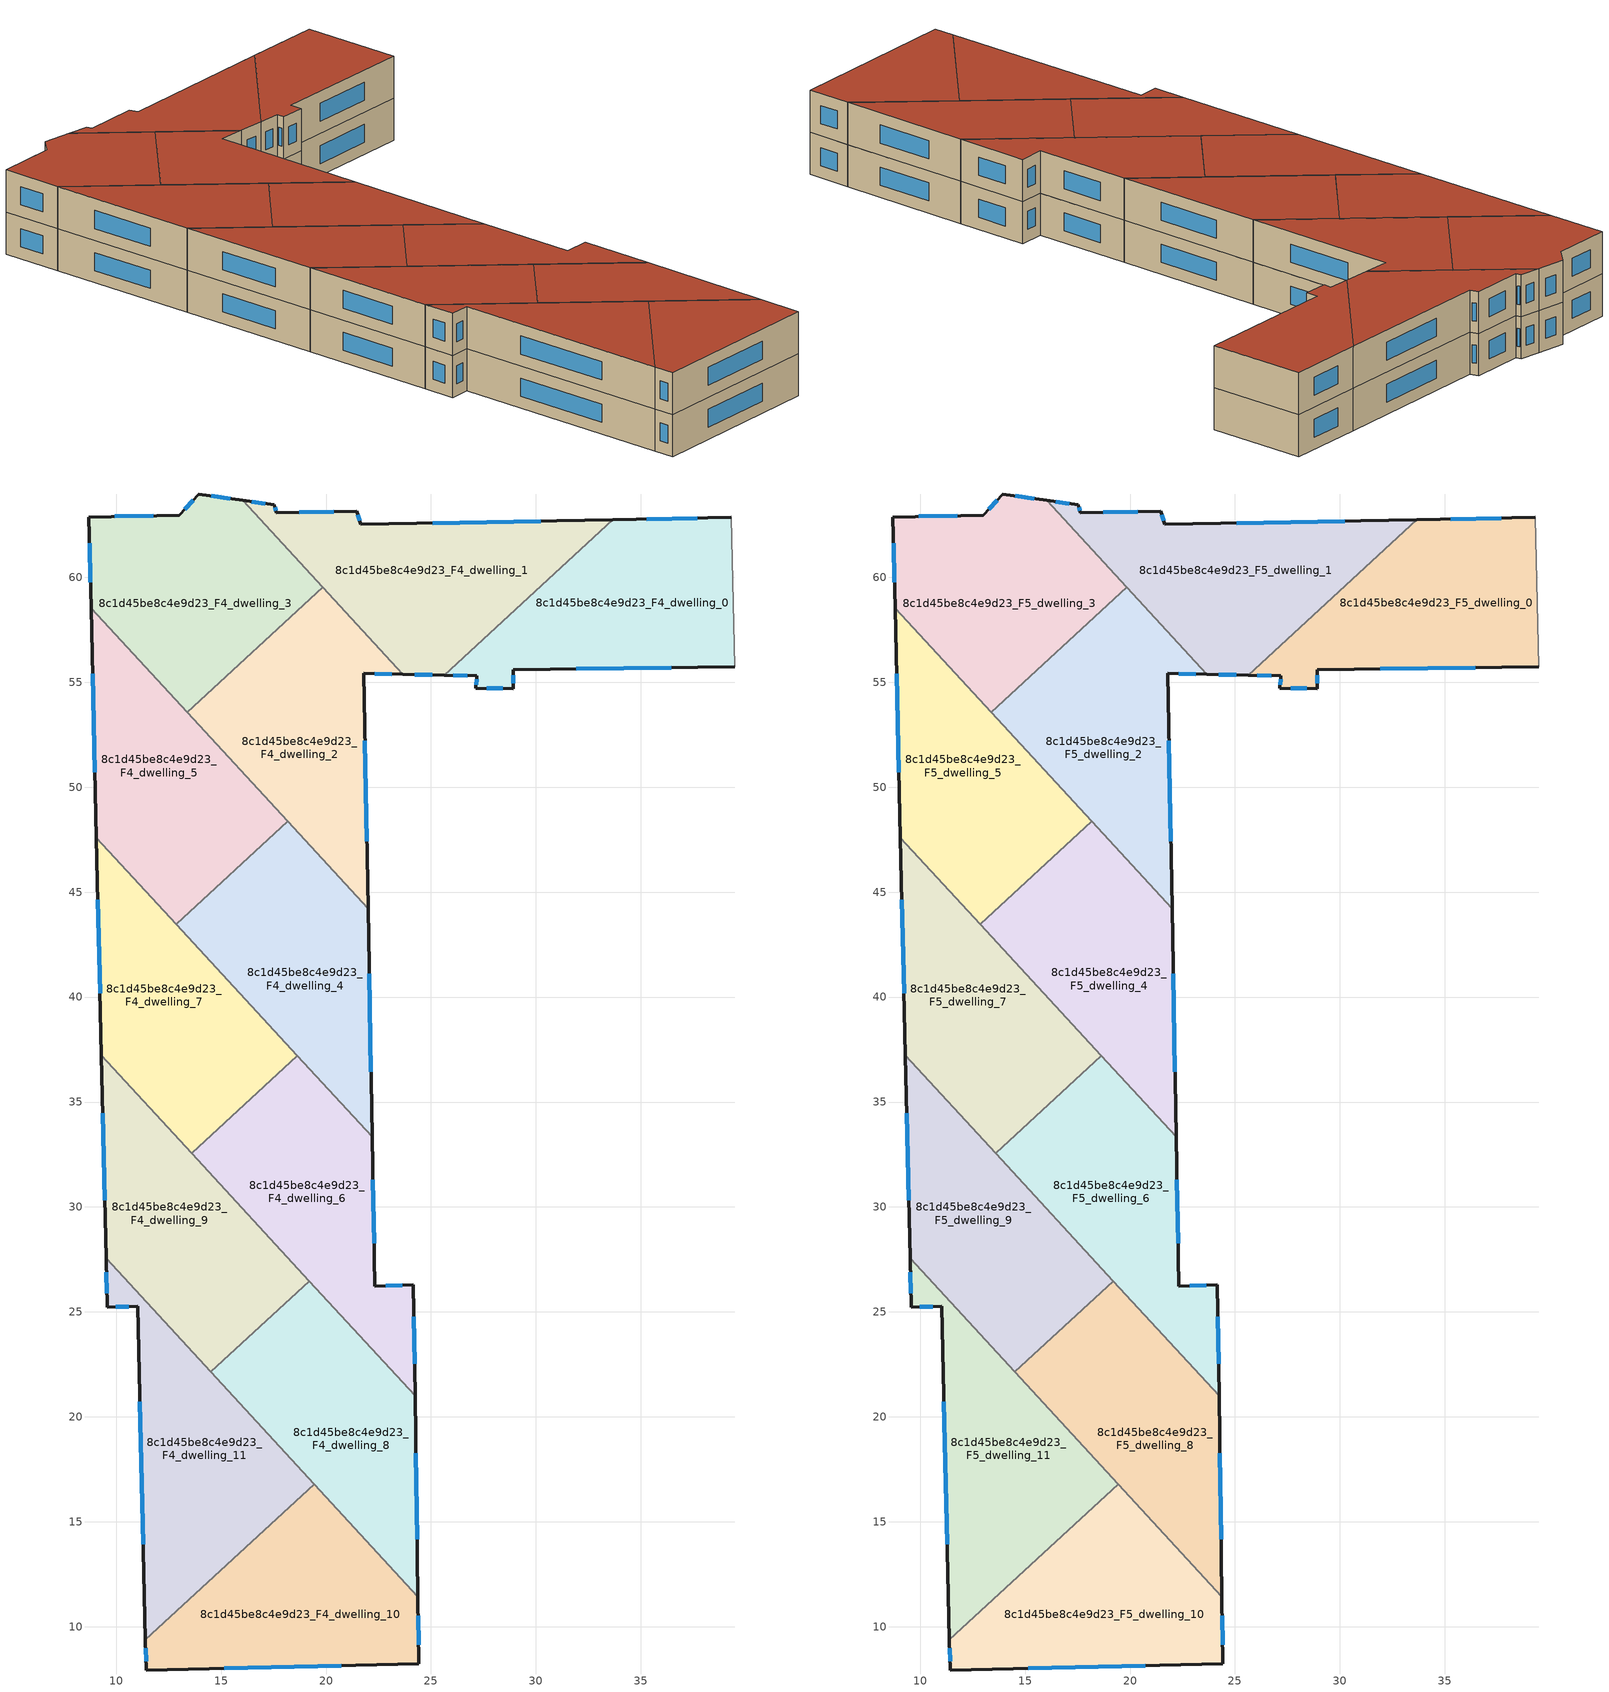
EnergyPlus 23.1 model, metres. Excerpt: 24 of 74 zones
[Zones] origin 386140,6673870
8c1d45be8c4e9d23_F4_dwelling_0
 floor to 8c1d45be8c4e9d23_F3_dwelling_0 (EU_floor_Construction): 39.31,62.86 39.47,55.74 28.92,55.59 28.92,54.7 27.15,54.72 27.18,55.3 25.62,55.34 33.67,62.75 z12
 wall outside (EU_wall_Construction): 25.62,55.34 27.18,55.3 27.15,54.72 28.92,54.7 28.92,55.59 39.47,55.74 / 39.31,62.86 33.67,62.75 z12:15
 wall to 8c1d45be8c4e9d23_F4_dwelling_1 (EU_wall_Construction): 33.67,62.75 25.62,55.34 z12:15
 wall adiabatic (EU_wall_Construction): 39.47,55.74 39.31,62.86 z12:15
 window (EU_Window_Construction): 28.92,54.96 28.92,55.34 / 27.65,54.72 28.42,54.71 / 27.17,55.14 27.16,54.89 / 26.07,55.33 26.74,55.31 / 37.7,62.82 35.28,62.78 / 31.93,55.63 36.45,55.7 z12.86:14.14
8c1d45be8c4e9d23_F4_dwelling_1
 floor to 8c1d45be8c4e9d23_F3_dwelling_1 (EU_floor_Construction): 33.67,62.75 25.62,55.34 23.67,55.38 16.03,63.67 17.54,63.45 17.64,63.07 21.46,63.16 21.65,62.52 z12
 wall outside (EU_wall_Construction): 33.67,62.75 21.65,62.52 21.46,63.16 17.64,63.07 17.54,63.45 16.03,63.67 / 23.67,55.38 25.62,55.34 z12:15
 wall to 8c1d45be8c4e9d23_F4_dwelling_2 (EU_wall_Construction): 19.85,59.53 23.67,55.38 z12:15
 wall to 8c1d45be8c4e9d23_F4_dwelling_3 (EU_wall_Construction): 16.03,63.67 19.85,59.53 z12:15
 window (EU_Window_Construction): 30.23,62.68 25.08,62.59 / 24.23,55.37 25.07,55.35 / 17.11,63.51 16.46,63.61 / 17.61,63.18 17.57,63.34 / 20.37,63.13 18.73,63.09 / 21.6,62.7 21.52,62.97 z12.86:14.14
8c1d45be8c4e9d23_F4_dwelling_10
 floor to 8c1d45be8c4e9d23_F3_dwelling_10 (EU_floor_Construction): 19.44,16.8 24.38,11.43 24.43,8.22 11.43,7.93 11.4,9.38 z12
 wall outside (EU_wall_Construction): 11.4,9.38 11.43,7.93 24.43,8.22 24.38,11.43 z12:15
 wall to 8c1d45be8c4e9d23_F4_dwelling_11 (EU_wall_Construction): 19.44,16.8 11.4,9.38 z12:15
 wall to 8c1d45be8c4e9d23_F4_dwelling_8 (EU_wall_Construction): 24.38,11.43 19.44,16.8 z12:15
 window (EU_Window_Construction): 24.42,9.14 24.4,10.52 / 15.15,8.02 20.72,8.14 / 11.41,8.97 11.42,8.35 z12.86:14.14
8c1d45be8c4e9d23_F4_dwelling_11
 floor to 8c1d45be8c4e9d23_F3_dwelling_11 (EU_floor_Construction): 11.03,25.26 9.58,25.23 9.52,27.56 19.44,16.8 11.4,9.38 z12
 wall outside (EU_wall_Construction): 9.52,27.56 9.58,25.23 11.03,25.26 11.4,9.38 z12:15
 wall to 8c1d45be8c4e9d23_F4_dwelling_9 (EU_wall_Construction): 14.51,22.14 9.52,27.56 z12:15
 wall to 8c1d45be8c4e9d23_F4_dwelling_8 (EU_wall_Construction): 19.44,16.8 14.51,22.14 z12:15
 window (EU_Window_Construction): 11.13,20.73 11.29,13.92 / 9.99,25.24 10.61,25.25 / 9.54,26.89 9.56,25.9 z12.86:14.14
8c1d45be8c4e9d23_F4_dwelling_2
 floor to 8c1d45be8c4e9d23_F3_dwelling_2 (EU_floor_Construction): 19.85,59.53 23.67,55.38 21.8,55.42 22,44.22 13.38,53.57 z12
 wall outside (EU_wall_Construction): 22,44.22 21.8,55.42 23.67,55.38 z12:15
 wall to 8c1d45be8c4e9d23_F4_dwelling_3 (EU_wall_Construction): 19.85,59.53 13.38,53.57 z12:15
 wall to 8c1d45be8c4e9d23_F4_dwelling_5 (EU_wall_Construction): 13.38,53.57 18.17,48.37 z12:15
 wall to 8c1d45be8c4e9d23_F4_dwelling_4 (EU_wall_Construction): 18.17,48.37 22,44.22 z12:15
 window (EU_Window_Construction): 22.33,55.41 23.13,55.39 / 21.94,47.42 21.86,52.22 z12.86:14.14
8c1d45be8c4e9d23_F4_dwelling_3
 floor to 8c1d45be8c4e9d23_F3_dwelling_3 (EU_floor_Construction): 16.03,63.67 19.85,59.53 13.38,53.57 8.81,58.54 8.71,62.87 13,62.97 13.94,63.97 z12
 wall outside (EU_wall_Construction): 16.03,63.67 13.94,63.97 13,62.97 8.71,62.87 8.81,58.54 z12:15
 wall to 8c1d45be8c4e9d23_F4_dwelling_5 (EU_wall_Construction): 8.81,58.54 13.38,53.57 z12:15
 window (EU_Window_Construction): 8.73,61.63 8.78,59.77 / 11.77,62.94 9.93,62.9 / 13.67,63.69 13.27,63.25 / 15.43,63.76 14.54,63.89 z12.86:14.14
8c1d45be8c4e9d23_F4_dwelling_4
 floor to 8c1d45be8c4e9d23_F3_dwelling_4 (EU_floor_Construction): 18.17,48.37 22,44.22 22.2,33.34 12.86,43.47 z12
 wall outside (EU_wall_Construction): 22.2,33.34 22,44.22 z12:15
 wall to 8c1d45be8c4e9d23_F4_dwelling_5 (EU_wall_Construction): 18.17,48.37 12.86,43.47 z12:15
 wall to 8c1d45be8c4e9d23_F4_dwelling_7 (EU_wall_Construction): 12.86,43.47 18.64,37.2 z12:15
 wall to 8c1d45be8c4e9d23_F4_dwelling_6 (EU_wall_Construction): 18.64,37.2 22.2,33.34 z12:15
 window (EU_Window_Construction): 22.14,36.45 22.06,41.11 z12.86:14.14
8c1d45be8c4e9d23_F4_dwelling_5
 floor to 8c1d45be8c4e9d23_F3_dwelling_5 (EU_floor_Construction): 8.81,58.54 18.17,48.37 12.86,43.47 9.06,47.6 z12
 wall outside (EU_wall_Construction): 8.81,58.54 9.06,47.6 z12:15
 wall to 8c1d45be8c4e9d23_F4_dwelling_7 (EU_wall_Construction): 9.06,47.6 12.86,43.47 z12:15
 window (EU_Window_Construction): 8.88,55.41 8.99,50.72 z12.86:14.14
8c1d45be8c4e9d23_F4_dwelling_6
 floor to 8c1d45be8c4e9d23_F3_dwelling_6 (EU_floor_Construction): 22.2,33.34 22.33,26.23 24.16,26.29 24.24,21.01 13.6,32.56 18.64,37.2 z12
 wall outside (EU_wall_Construction): 24.24,21.01 24.16,26.29 22.33,26.23 22.2,33.34 z12:15
 wall to 8c1d45be8c4e9d23_F4_dwelling_7 (EU_wall_Construction): 18.64,37.2 13.6,32.56 z12:15
 wall to 8c1d45be8c4e9d23_F4_dwelling_9 (EU_wall_Construction): 13.6,32.56 19.21,26.47 z12:15
 wall to 8c1d45be8c4e9d23_F4_dwelling_8 (EU_wall_Construction): 19.21,26.47 24.24,21.01 z12:15
 window (EU_Window_Construction): 22.29,28.26 22.24,31.31 / 23.64,26.27 22.85,26.24 / 24.22,22.52 24.19,24.78 z12.86:14.14
8c1d45be8c4e9d23_F4_dwelling_7
 floor to 8c1d45be8c4e9d23_F3_dwelling_7 (EU_floor_Construction): 9.06,47.6 18.64,37.2 13.6,32.56 9.3,37.22 z12
 wall outside (EU_wall_Construction): 9.06,47.6 9.3,37.22 z12:15
 wall to 8c1d45be8c4e9d23_F4_dwelling_9 (EU_wall_Construction): 9.3,37.22 13.6,32.56 z12:15
 window (EU_Window_Construction): 9.13,44.63 9.23,40.19 z12.86:14.14
8c1d45be8c4e9d23_F4_dwelling_8
 floor to 8c1d45be8c4e9d23_F3_dwelling_8 (EU_floor_Construction): 19.21,26.47 24.24,21.01 24.38,11.43 14.51,22.14 z12
 wall outside (EU_wall_Construction): 24.38,11.43 24.24,21.01 z12:15
 wall to 8c1d45be8c4e9d23_F4_dwelling_9 (EU_wall_Construction): 19.21,26.47 14.51,22.14 z12:15
 window (EU_Window_Construction): 24.34,14.17 24.28,18.27 z12.86:14.14
8c1d45be8c4e9d23_F4_dwelling_9
 floor to 8c1d45be8c4e9d23_F3_dwelling_9 (EU_floor_Construction): 9.3,37.22 19.21,26.47 14.51,22.14 9.52,27.56 z12
 wall outside (EU_wall_Construction): 9.3,37.22 9.52,27.56 z12:15
 window (EU_Window_Construction): 9.36,34.46 9.46,30.32 z12.86:14.14
8c1d45be8c4e9d23_F5_dwelling_0
 floor to 8c1d45be8c4e9d23_F4_dwelling_0 (EU_floor_Construction): 39.31,62.86 39.47,55.74 28.92,55.59 28.92,54.7 27.15,54.72 27.18,55.3 25.62,55.34 33.67,62.75 z15
 wall outside (EU_wall_Construction): 25.62,55.34 27.18,55.3 27.15,54.72 28.92,54.7 28.92,55.59 39.47,55.74 / 39.31,62.86 33.67,62.75 z15:18
 wall to 8c1d45be8c4e9d23_F5_dwelling_1 (EU_wall_Construction): 33.67,62.75 25.62,55.34 z15:18
 wall adiabatic (EU_wall_Construction): 39.47,55.74 39.31,62.86 z15:18
 window (EU_Window_Construction): 28.92,54.96 28.92,55.34 / 27.65,54.72 28.42,54.71 / 27.17,55.14 27.16,54.89 / 26.07,55.33 26.74,55.31 / 37.7,62.82 35.28,62.78 / 31.93,55.63 36.45,55.7 z15.86:17.14
 roof outside (EU_roof_Construction): 39.47,55.74 39.31,62.86 33.67,62.75 25.62,55.34 27.18,55.3 27.15,54.72 28.92,54.7 28.92,55.59 z18
8c1d45be8c4e9d23_F5_dwelling_1
 floor to 8c1d45be8c4e9d23_F4_dwelling_1 (EU_floor_Construction): 33.67,62.75 25.62,55.34 23.67,55.38 16.03,63.67 17.54,63.45 17.64,63.07 21.46,63.16 21.65,62.52 z15
 wall outside (EU_wall_Construction): 33.67,62.75 21.65,62.52 21.46,63.16 17.64,63.07 17.54,63.45 16.03,63.67 / 23.67,55.38 25.62,55.34 z15:18
 wall to 8c1d45be8c4e9d23_F5_dwelling_2 (EU_wall_Construction): 19.85,59.53 23.67,55.38 z15:18
 wall to 8c1d45be8c4e9d23_F5_dwelling_3 (EU_wall_Construction): 16.03,63.67 19.85,59.53 z15:18
 window (EU_Window_Construction): 30.23,62.68 25.08,62.59 / 24.23,55.37 25.07,55.35 / 17.11,63.51 16.46,63.61 / 17.61,63.18 17.57,63.34 / 20.37,63.13 18.73,63.09 / 21.6,62.7 21.52,62.97 z15.86:17.14
 roof outside (EU_roof_Construction): 33.67,62.75 21.65,62.52 21.46,63.16 17.64,63.07 17.54,63.45 16.03,63.67 23.67,55.38 25.62,55.34 z18
8c1d45be8c4e9d23_F5_dwelling_10
 floor to 8c1d45be8c4e9d23_F4_dwelling_10 (EU_floor_Construction): 19.44,16.8 24.38,11.43 24.43,8.22 11.43,7.93 11.4,9.38 z15
 wall outside (EU_wall_Construction): 11.4,9.38 11.43,7.93 24.43,8.22 24.38,11.43 z15:18
 wall to 8c1d45be8c4e9d23_F5_dwelling_11 (EU_wall_Construction): 19.44,16.8 11.4,9.38 z15:18
 wall to 8c1d45be8c4e9d23_F5_dwelling_8 (EU_wall_Construction): 24.38,11.43 19.44,16.8 z15:18
 window (EU_Window_Construction): 24.42,9.14 24.4,10.52 / 15.15,8.02 20.72,8.14 / 11.41,8.97 11.42,8.35 z15.86:17.14
 roof outside (EU_roof_Construction): 24.43,8.22 24.38,11.43 19.44,16.8 11.4,9.38 11.43,7.93 z18
8c1d45be8c4e9d23_F5_dwelling_11
 floor to 8c1d45be8c4e9d23_F4_dwelling_11 (EU_floor_Construction): 11.03,25.26 9.58,25.23 9.52,27.56 19.44,16.8 11.4,9.38 z15
 wall outside (EU_wall_Construction): 9.52,27.56 9.58,25.23 11.03,25.26 11.4,9.38 z15:18
 wall to 8c1d45be8c4e9d23_F5_dwelling_9 (EU_wall_Construction): 14.51,22.14 9.52,27.56 z15:18
 wall to 8c1d45be8c4e9d23_F5_dwelling_8 (EU_wall_Construction): 19.44,16.8 14.51,22.14 z15:18
 window (EU_Window_Construction): 11.13,20.73 11.29,13.92 / 9.99,25.24 10.61,25.25 / 9.54,26.89 9.56,25.9 z15.86:17.14
 roof outside (EU_roof_Construction): 19.44,16.8 9.52,27.56 9.58,25.23 11.03,25.26 11.4,9.38 z18
8c1d45be8c4e9d23_F5_dwelling_2
 floor to 8c1d45be8c4e9d23_F4_dwelling_2 (EU_floor_Construction): 19.85,59.53 23.67,55.38 21.8,55.42 22,44.22 13.38,53.57 z15
 wall outside (EU_wall_Construction): 22,44.22 21.8,55.42 23.67,55.38 z15:18
 wall to 8c1d45be8c4e9d23_F5_dwelling_3 (EU_wall_Construction): 19.85,59.53 13.38,53.57 z15:18
 wall to 8c1d45be8c4e9d23_F5_dwelling_5 (EU_wall_Construction): 13.38,53.57 18.17,48.37 z15:18
 wall to 8c1d45be8c4e9d23_F5_dwelling_4 (EU_wall_Construction): 18.17,48.37 22,44.22 z15:18
 window (EU_Window_Construction): 22.33,55.41 23.13,55.39 / 21.94,47.42 21.86,52.22 z15.86:17.14
 roof outside (EU_roof_Construction): 22,44.22 21.8,55.42 23.67,55.38 19.85,59.53 13.38,53.57 z18
8c1d45be8c4e9d23_F5_dwelling_3
 floor to 8c1d45be8c4e9d23_F4_dwelling_3 (EU_floor_Construction): 16.03,63.67 19.85,59.53 13.38,53.57 8.81,58.54 8.71,62.87 13,62.97 13.94,63.97 z15
 wall outside (EU_wall_Construction): 16.03,63.67 13.94,63.97 13,62.97 8.71,62.87 8.81,58.54 z15:18
 wall to 8c1d45be8c4e9d23_F5_dwelling_5 (EU_wall_Construction): 8.81,58.54 13.38,53.57 z15:18
 window (EU_Window_Construction): 8.73,61.63 8.78,59.77 / 11.77,62.94 9.93,62.9 / 13.67,63.69 13.27,63.25 / 15.43,63.76 14.54,63.89 z15.86:17.14
 roof outside (EU_roof_Construction): 19.85,59.53 16.03,63.67 13.94,63.97 13,62.97 8.71,62.87 8.81,58.54 13.38,53.57 z18
8c1d45be8c4e9d23_F5_dwelling_4
 floor to 8c1d45be8c4e9d23_F4_dwelling_4 (EU_floor_Construction): 18.17,48.37 22,44.22 22.2,33.34 12.86,43.47 z15
 wall outside (EU_wall_Construction): 22.2,33.34 22,44.22 z15:18
 wall to 8c1d45be8c4e9d23_F5_dwelling_5 (EU_wall_Construction): 18.17,48.37 12.86,43.47 z15:18
 wall to 8c1d45be8c4e9d23_F5_dwelling_7 (EU_wall_Construction): 12.86,43.47 18.64,37.2 z15:18
 wall to 8c1d45be8c4e9d23_F5_dwelling_6 (EU_wall_Construction): 18.64,37.2 22.2,33.34 z15:18
 window (EU_Window_Construction): 22.14,36.45 22.06,41.11 z15.86:17.14
 roof outside (EU_roof_Construction): 22.2,33.34 22,44.22 18.17,48.37 12.86,43.47 z18
8c1d45be8c4e9d23_F5_dwelling_5
 floor to 8c1d45be8c4e9d23_F4_dwelling_5 (EU_floor_Construction): 8.81,58.54 18.17,48.37 12.86,43.47 9.06,47.6 z15
 wall outside (EU_wall_Construction): 8.81,58.54 9.06,47.6 z15:18
 wall to 8c1d45be8c4e9d23_F5_dwelling_7 (EU_wall_Construction): 9.06,47.6 12.86,43.47 z15:18
 window (EU_Window_Construction): 8.88,55.41 8.99,50.72 z15.86:17.14
 roof outside (EU_roof_Construction): 18.17,48.37 8.81,58.54 9.06,47.6 12.86,43.47 z18
8c1d45be8c4e9d23_F5_dwelling_6
 floor to 8c1d45be8c4e9d23_F4_dwelling_6 (EU_floor_Construction): 22.2,33.34 22.33,26.23 24.16,26.29 24.24,21.01 13.6,32.56 18.64,37.2 z15
 wall outside (EU_wall_Construction): 24.24,21.01 24.16,26.29 22.33,26.23 22.2,33.34 z15:18
 wall to 8c1d45be8c4e9d23_F5_dwelling_7 (EU_wall_Construction): 18.64,37.2 13.6,32.56 z15:18
 wall to 8c1d45be8c4e9d23_F5_dwelling_9 (EU_wall_Construction): 13.6,32.56 19.21,26.47 z15:18
 wall to 8c1d45be8c4e9d23_F5_dwelling_8 (EU_wall_Construction): 19.21,26.47 24.24,21.01 z15:18
 window (EU_Window_Construction): 22.29,28.26 22.24,31.31 / 23.64,26.27 22.85,26.24 / 24.22,22.52 24.19,24.78 z15.86:17.14
 roof outside (EU_roof_Construction): 24.24,21.01 24.16,26.29 22.33,26.23 22.2,33.34 18.64,37.2 13.6,32.56 z18
8c1d45be8c4e9d23_F5_dwelling_7
 floor to 8c1d45be8c4e9d23_F4_dwelling_7 (EU_floor_Construction): 9.06,47.6 18.64,37.2 13.6,32.56 9.3,37.22 z15
 wall outside (EU_wall_Construction): 9.06,47.6 9.3,37.22 z15:18
 wall to 8c1d45be8c4e9d23_F5_dwelling_9 (EU_wall_Construction): 9.3,37.22 13.6,32.56 z15:18
 window (EU_Window_Construction): 9.13,44.63 9.23,40.19 z15.86:17.14
 roof outside (EU_roof_Construction): 18.64,37.2 9.06,47.6 9.3,37.22 13.6,32.56 z18
8c1d45be8c4e9d23_F5_dwelling_8
 floor to 8c1d45be8c4e9d23_F4_dwelling_8 (EU_floor_Construction): 19.21,26.47 24.24,21.01 24.38,11.43 14.51,22.14 z15
 wall outside (EU_wall_Construction): 24.38,11.43 24.24,21.01 z15:18
 wall to 8c1d45be8c4e9d23_F5_dwelling_9 (EU_wall_Construction): 19.21,26.47 14.51,22.14 z15:18
 window (EU_Window_Construction): 24.34,14.17 24.28,18.27 z15.86:17.14
 roof outside (EU_roof_Construction): 24.38,11.43 24.24,21.01 19.21,26.47 14.51,22.14 z18
8c1d45be8c4e9d23_F5_dwelling_9
 floor to 8c1d45be8c4e9d23_F4_dwelling_9 (EU_floor_Construction): 9.3,37.22 19.21,26.47 14.51,22.14 9.52,27.56 z15
 wall outside (EU_wall_Construction): 9.3,37.22 9.52,27.56 z15:18
 window (EU_Window_Construction): 9.36,34.46 9.46,30.32 z15.86:17.14
 roof outside (EU_roof_Construction): 19.21,26.47 9.3,37.22 9.52,27.56 14.51,22.14 z18
[Building]
EU S2 Campaign: North Axis=0; Terrain=City; Solar Distribution=FullExterior
[Site:Location]
Helsinki-Vantaa.AP: Latitude=60.317; Longitude=24.963; Time Zone=2; Elevation=54.6
[SizingPeriod:WeatherFileDays]
AnnualSizingPeriod: Begin Month=1; Begin Day of Month=1; End Month=12; End Day of Month=31; Day of Week for Start Day=Monday; Use Weather File Daylight Saving Period=No; Use Weather File Rain and Snow Indicators=No
[MATERIAL]
EU_InternalMass_Material: Roughness=MediumRough; Thickness=0.1; Conductivity=1; Density=1800; Specific Heat=900; Thermal Absorptance=0.9; Solar Absorptance=0.7; Visible Absorptance=0.7
[MATERIAL:NOMASS] Roughness=MediumRough; Thermal Absorptance=0.9; Solar Absorptance=0.7; Visible Absorptance=0.7
Name | Thermal Resistance
EU_wall_NoMass | 1.10183
EU_roof_NoMass; EU_floor_NoMass | 1.70606
[WINDOWMATERIAL:SIMPLEGLAZINGSYSTEM]
EU_Window_SimpleGlazing: UFactor=3.11035; Solar Heat Gain Coefficient=0.8; Visible Transmittance=0.8
[CONSTRUCTION]
EU_wall_Construction: EU_wall_NoMass
EU_roof_Construction: EU_roof_NoMass
EU_floor_Construction: EU_floor_NoMass
EU_Window_Construction: EU_Window_SimpleGlazing
EU_InternalMass_Construction: EU_InternalMass_Material
[ZONE] Type=1; Multiplier=1; Ceiling Height=autocalculate; Floor Area=autocalculate; Part of Total Floor Area=Yes
Name | Volume
8c1d45be8c4e9d23_F4_dwelling_0; 8c1d45be8c4e9d23_F5_dwelling_0 | 210.609
8c1d45be8c4e9d23_F4_dwelling_1; 8c1d45be8c4e9d23_F5_dwelling_1 | 210.628
8c1d45be8c4e9d23_F4_dwelling_10; 8c1d45be8c4e9d23_F5_dwelling_10 | 210.621
8c1d45be8c4e9d23_F4_dwelling_11; 8c1d45be8c4e9d23_F5_dwelling_11; 8c1d45be8c4e9d23_F4_dwelling_2; 8c1d45be8c4e9d23_F5_dwelling_2 | 210.612
8c1d45be8c4e9d23_F4_dwelling_3; 8c1d45be8c4e9d23_F5_dwelling_3 | 210.62
8c1d45be8c4e9d23_F4_dwelling_4; 8c1d45be8c4e9d23_F5_dwelling_4 | 210.629
8c1d45be8c4e9d23_F4_dwelling_5; 8c1d45be8c4e9d23_F5_dwelling_5 | 210.616
8c1d45be8c4e9d23_F4_dwelling_6; 8c1d45be8c4e9d23_F5_dwelling_6 | 210.593
8c1d45be8c4e9d23_F4_dwelling_7; 8c1d45be8c4e9d23_F5_dwelling_7 | 210.604
8c1d45be8c4e9d23_F4_dwelling_8; 8c1d45be8c4e9d23_F5_dwelling_8 | 210.596
8c1d45be8c4e9d23_F4_dwelling_9; 8c1d45be8c4e9d23_F5_dwelling_9 | 210.595
[INTERNALMASS] Construction=EU_InternalMass_Construction
Name | Zone or ZoneList | Surface Area
8c1d45be8c4e9d23_F4_dwelling_0_EU_InternalMass | 8c1d45be8c4e9d23_F4_dwelling_0 | 70.2026
8c1d45be8c4e9d23_F4_dwelling_1_EU_InternalMass | 8c1d45be8c4e9d23_F4_dwelling_1 | 70.2093
8c1d45be8c4e9d23_F4_dwelling_2_EU_InternalMass | 8c1d45be8c4e9d23_F4_dwelling_2 | 70.2042
8c1d45be8c4e9d23_F4_dwelling_3_EU_InternalMass | 8c1d45be8c4e9d23_F4_dwelling_3 | 70.2067
8c1d45be8c4e9d23_F4_dwelling_4_EU_InternalMass | 8c1d45be8c4e9d23_F4_dwelling_4 | 70.2099
8c1d45be8c4e9d23_F4_dwelling_5_EU_InternalMass | 8c1d45be8c4e9d23_F4_dwelling_5 | 70.2054
8c1d45be8c4e9d23_F4_dwelling_6_EU_InternalMass | 8c1d45be8c4e9d23_F4_dwelling_6 | 70.1976
8c1d45be8c4e9d23_F4_dwelling_7_EU_InternalMass | 8c1d45be8c4e9d23_F4_dwelling_7 | 70.2014
8c1d45be8c4e9d23_F4_dwelling_8_EU_InternalMass | 8c1d45be8c4e9d23_F4_dwelling_8 | 70.1988
8c1d45be8c4e9d23_F4_dwelling_9_EU_InternalMass | 8c1d45be8c4e9d23_F4_dwelling_9 | 70.1983
8c1d45be8c4e9d23_F4_dwelling_10_EU_InternalMass | 8c1d45be8c4e9d23_F4_dwelling_10 | 70.2071
8c1d45be8c4e9d23_F4_dwelling_11_EU_InternalMass | 8c1d45be8c4e9d23_F4_dwelling_11 | 70.2039
8c1d45be8c4e9d23_F5_dwelling_0_EU_InternalMass | 8c1d45be8c4e9d23_F5_dwelling_0 | 70.2026
8c1d45be8c4e9d23_F5_dwelling_1_EU_InternalMass | 8c1d45be8c4e9d23_F5_dwelling_1 | 70.2093
8c1d45be8c4e9d23_F5_dwelling_2_EU_InternalMass | 8c1d45be8c4e9d23_F5_dwelling_2 | 70.2042
8c1d45be8c4e9d23_F5_dwelling_3_EU_InternalMass | 8c1d45be8c4e9d23_F5_dwelling_3 | 70.2067
8c1d45be8c4e9d23_F5_dwelling_4_EU_InternalMass | 8c1d45be8c4e9d23_F5_dwelling_4 | 70.2099
8c1d45be8c4e9d23_F5_dwelling_5_EU_InternalMass | 8c1d45be8c4e9d23_F5_dwelling_5 | 70.2054
8c1d45be8c4e9d23_F5_dwelling_6_EU_InternalMass | 8c1d45be8c4e9d23_F5_dwelling_6 | 70.1976
8c1d45be8c4e9d23_F5_dwelling_7_EU_InternalMass | 8c1d45be8c4e9d23_F5_dwelling_7 | 70.2014
8c1d45be8c4e9d23_F5_dwelling_8_EU_InternalMass | 8c1d45be8c4e9d23_F5_dwelling_8 | 70.1988
8c1d45be8c4e9d23_F5_dwelling_9_EU_InternalMass | 8c1d45be8c4e9d23_F5_dwelling_9 | 70.1983
8c1d45be8c4e9d23_F5_dwelling_10_EU_InternalMass | 8c1d45be8c4e9d23_F5_dwelling_10 | 70.2071
8c1d45be8c4e9d23_F5_dwelling_11_EU_InternalMass | 8c1d45be8c4e9d23_F5_dwelling_11 | 70.2039
[OTHEREQUIPMENT] Fuel Type=Electricity; Design Level Calculation Method=Watts/Area; Power per Zone Floor Area=1; Fraction Latent=0; Fraction Radiant=0; Fraction Lost=0; Carbon Dioxide Generation Rate=0; EndUse Subcategory=EU_Step8_InternalGains
Name | Zone or ZoneList or Space or SpaceList | Schedule
EU_Step8_InternalGain_8c1d45be8c4e9d23_F4_dwelling_0_f000 | 8c1d45be8c4e9d23_F4_dwelling_0 | EU_Step8_GainSchedule_8c1d45be8c4e9d23_F4_dwelling_0_f000
EU_Step8_InternalGain_8c1d45be8c4e9d23_F4_dwelling_1_f000 | 8c1d45be8c4e9d23_F4_dwelling_1 | EU_Step8_GainSchedule_8c1d45be8c4e9d23_F4_dwelling_1_f000
EU_Step8_InternalGain_8c1d45be8c4e9d23_F4_dwelling_2_f000 | 8c1d45be8c4e9d23_F4_dwelling_2 | EU_Step8_GainSchedule_8c1d45be8c4e9d23_F4_dwelling_2_f000
EU_Step8_InternalGain_8c1d45be8c4e9d23_F4_dwelling_3_f000 | 8c1d45be8c4e9d23_F4_dwelling_3 | EU_Step8_GainSchedule_8c1d45be8c4e9d23_F4_dwelling_3_f000
EU_Step8_InternalGain_8c1d45be8c4e9d23_F4_dwelling_4_f000 | 8c1d45be8c4e9d23_F4_dwelling_4 | EU_Step8_GainSchedule_8c1d45be8c4e9d23_F4_dwelling_4_f000
EU_Step8_InternalGain_8c1d45be8c4e9d23_F4_dwelling_5_f000 | 8c1d45be8c4e9d23_F4_dwelling_5 | EU_Step8_GainSchedule_8c1d45be8c4e9d23_F4_dwelling_5_f000
EU_Step8_InternalGain_8c1d45be8c4e9d23_F4_dwelling_6_f000 | 8c1d45be8c4e9d23_F4_dwelling_6 | EU_Step8_GainSchedule_8c1d45be8c4e9d23_F4_dwelling_6_f000
EU_Step8_InternalGain_8c1d45be8c4e9d23_F4_dwelling_7_f000 | 8c1d45be8c4e9d23_F4_dwelling_7 | EU_Step8_GainSchedule_8c1d45be8c4e9d23_F4_dwelling_7_f000
EU_Step8_InternalGain_8c1d45be8c4e9d23_F4_dwelling_8_f000 | 8c1d45be8c4e9d23_F4_dwelling_8 | EU_Step8_GainSchedule_8c1d45be8c4e9d23_F4_dwelling_8_f000
EU_Step8_InternalGain_8c1d45be8c4e9d23_F4_dwelling_9_f000 | 8c1d45be8c4e9d23_F4_dwelling_9 | EU_Step8_GainSchedule_8c1d45be8c4e9d23_F4_dwelling_9_f000
EU_Step8_InternalGain_8c1d45be8c4e9d23_F4_dwelling_10_f000 | 8c1d45be8c4e9d23_F4_dwelling_10 | EU_Step8_GainSchedule_8c1d45be8c4e9d23_F4_dwelling_10_f000
EU_Step8_InternalGain_8c1d45be8c4e9d23_F4_dwelling_11_f000 | 8c1d45be8c4e9d23_F4_dwelling_11 | EU_Step8_GainSchedule_8c1d45be8c4e9d23_F4_dwelling_11_f000
EU_Step8_InternalGain_8c1d45be8c4e9d23_F5_dwelling_0_f000 | 8c1d45be8c4e9d23_F5_dwelling_0 | EU_Step8_GainSchedule_8c1d45be8c4e9d23_F5_dwelling_0_f000
EU_Step8_InternalGain_8c1d45be8c4e9d23_F5_dwelling_1_f000 | 8c1d45be8c4e9d23_F5_dwelling_1 | EU_Step8_GainSchedule_8c1d45be8c4e9d23_F5_dwelling_1_f000
EU_Step8_InternalGain_8c1d45be8c4e9d23_F5_dwelling_2_f000 | 8c1d45be8c4e9d23_F5_dwelling_2 | EU_Step8_GainSchedule_8c1d45be8c4e9d23_F5_dwelling_2_f000
EU_Step8_InternalGain_8c1d45be8c4e9d23_F5_dwelling_3_f000 | 8c1d45be8c4e9d23_F5_dwelling_3 | EU_Step8_GainSchedule_8c1d45be8c4e9d23_F5_dwelling_3_f000
EU_Step8_InternalGain_8c1d45be8c4e9d23_F5_dwelling_4_f000 | 8c1d45be8c4e9d23_F5_dwelling_4 | EU_Step8_GainSchedule_8c1d45be8c4e9d23_F5_dwelling_4_f000
EU_Step8_InternalGain_8c1d45be8c4e9d23_F5_dwelling_5_f000 | 8c1d45be8c4e9d23_F5_dwelling_5 | EU_Step8_GainSchedule_8c1d45be8c4e9d23_F5_dwelling_5_f000
EU_Step8_InternalGain_8c1d45be8c4e9d23_F5_dwelling_6_f000 | 8c1d45be8c4e9d23_F5_dwelling_6 | EU_Step8_GainSchedule_8c1d45be8c4e9d23_F5_dwelling_6_f000
EU_Step8_InternalGain_8c1d45be8c4e9d23_F5_dwelling_7_f000 | 8c1d45be8c4e9d23_F5_dwelling_7 | EU_Step8_GainSchedule_8c1d45be8c4e9d23_F5_dwelling_7_f000
EU_Step8_InternalGain_8c1d45be8c4e9d23_F5_dwelling_8_f000 | 8c1d45be8c4e9d23_F5_dwelling_8 | EU_Step8_GainSchedule_8c1d45be8c4e9d23_F5_dwelling_8_f000
EU_Step8_InternalGain_8c1d45be8c4e9d23_F5_dwelling_9_f000 | 8c1d45be8c4e9d23_F5_dwelling_9 | EU_Step8_GainSchedule_8c1d45be8c4e9d23_F5_dwelling_9_f000
EU_Step8_InternalGain_8c1d45be8c4e9d23_F5_dwelling_10_f000 | 8c1d45be8c4e9d23_F5_dwelling_10 | EU_Step8_GainSchedule_8c1d45be8c4e9d23_F5_dwelling_10_f000
EU_Step8_InternalGain_8c1d45be8c4e9d23_F5_dwelling_11_f000 | 8c1d45be8c4e9d23_F5_dwelling_11 | EU_Step8_GainSchedule_8c1d45be8c4e9d23_F5_dwelling_11_f000
[ZONEVENTILATION:DESIGNFLOWRATE] Schedule=EU_AlwaysOn; Design Flow Rate Calculation Method=AirChanges/Hour; Air Changes per Hour=0.756316; Ventilation Type=Natural; Fan Pressure Rise=0; Fan Total Efficiency=1; Constant Term Coefficient=1; Temperature Term Coefficient=0; Velocity Term Coefficient=0; Velocity Squared Term Coefficient=0; Minimum Indoor Temperature=-100; Maximum Indoor Temperature=100; Delta Temperature=-100; Minimum Outdoor Temperature=-100; Maximum Outdoor Temperature=100; Maximum Wind Speed=40
Name | Zone or ZoneList or Space or SpaceList
EU_ConstantAir_8c1d45be8c4e9d23_F4_dwelling_0 | 8c1d45be8c4e9d23_F4_dwelling_0
EU_ConstantAir_8c1d45be8c4e9d23_F4_dwelling_1 | 8c1d45be8c4e9d23_F4_dwelling_1
EU_ConstantAir_8c1d45be8c4e9d23_F4_dwelling_2 | 8c1d45be8c4e9d23_F4_dwelling_2
EU_ConstantAir_8c1d45be8c4e9d23_F4_dwelling_3 | 8c1d45be8c4e9d23_F4_dwelling_3
EU_ConstantAir_8c1d45be8c4e9d23_F4_dwelling_4 | 8c1d45be8c4e9d23_F4_dwelling_4
EU_ConstantAir_8c1d45be8c4e9d23_F4_dwelling_5 | 8c1d45be8c4e9d23_F4_dwelling_5
EU_ConstantAir_8c1d45be8c4e9d23_F4_dwelling_6 | 8c1d45be8c4e9d23_F4_dwelling_6
EU_ConstantAir_8c1d45be8c4e9d23_F4_dwelling_7 | 8c1d45be8c4e9d23_F4_dwelling_7
EU_ConstantAir_8c1d45be8c4e9d23_F4_dwelling_8 | 8c1d45be8c4e9d23_F4_dwelling_8
EU_ConstantAir_8c1d45be8c4e9d23_F4_dwelling_9 | 8c1d45be8c4e9d23_F4_dwelling_9
EU_ConstantAir_8c1d45be8c4e9d23_F4_dwelling_10 | 8c1d45be8c4e9d23_F4_dwelling_10
EU_ConstantAir_8c1d45be8c4e9d23_F4_dwelling_11 | 8c1d45be8c4e9d23_F4_dwelling_11
EU_ConstantAir_8c1d45be8c4e9d23_F5_dwelling_0 | 8c1d45be8c4e9d23_F5_dwelling_0
EU_ConstantAir_8c1d45be8c4e9d23_F5_dwelling_1 | 8c1d45be8c4e9d23_F5_dwelling_1
EU_ConstantAir_8c1d45be8c4e9d23_F5_dwelling_2 | 8c1d45be8c4e9d23_F5_dwelling_2
EU_ConstantAir_8c1d45be8c4e9d23_F5_dwelling_3 | 8c1d45be8c4e9d23_F5_dwelling_3
EU_ConstantAir_8c1d45be8c4e9d23_F5_dwelling_4 | 8c1d45be8c4e9d23_F5_dwelling_4
EU_ConstantAir_8c1d45be8c4e9d23_F5_dwelling_5 | 8c1d45be8c4e9d23_F5_dwelling_5
EU_ConstantAir_8c1d45be8c4e9d23_F5_dwelling_6 | 8c1d45be8c4e9d23_F5_dwelling_6
EU_ConstantAir_8c1d45be8c4e9d23_F5_dwelling_7 | 8c1d45be8c4e9d23_F5_dwelling_7
EU_ConstantAir_8c1d45be8c4e9d23_F5_dwelling_8 | 8c1d45be8c4e9d23_F5_dwelling_8
EU_ConstantAir_8c1d45be8c4e9d23_F5_dwelling_9 | 8c1d45be8c4e9d23_F5_dwelling_9
EU_ConstantAir_8c1d45be8c4e9d23_F5_dwelling_10 | 8c1d45be8c4e9d23_F5_dwelling_10
EU_ConstantAir_8c1d45be8c4e9d23_F5_dwelling_11 | 8c1d45be8c4e9d23_F5_dwelling_11
[HVACTEMPLATE:THERMOSTAT] Constant Heating Setpoint=20; Constant Cooling Setpoint=50
EU_HeatOnly_8c1d45be8c4e9d23_F0_dwelling_0; EU_HeatOnly_8c1d45be8c4e9d23_F0_dwelling_1; EU_HeatOnly_8c1d45be8c4e9d23_F0_dwelling_2; EU_HeatOnly_8c1d45be8c4e9d23_F0_dwelling_3; EU_HeatOnly_8c1d45be8c4e9d23_F0_dwelling_4; EU_HeatOnly_8c1d45be8c4e9d23_F0_dwelling_5; EU_HeatOnly_8c1d45be8c4e9d23_F0_dwelling_6; EU_HeatOnly_8c1d45be8c4e9d23_F0_dwelling_7; EU_HeatOnly_8c1d45be8c4e9d23_F0_dwelling_8; EU_HeatOnly_8c1d45be8c4e9d23_F0_dwelling_9; EU_HeatOnly_8c1d45be8c4e9d23_F0_dwelling_10; EU_HeatOnly_8c1d45be8c4e9d23_F0_dwelling_11; EU_HeatOnly_8c1d45be8c4e9d23_F0_dwelling_12; EU_HeatOnly_8c1d45be8c4e9d23_F1_dwelling_0; EU_HeatOnly_8c1d45be8c4e9d23_F1_dwelling_1; EU_HeatOnly_8c1d45be8c4e9d23_F1_dwelling_2; EU_HeatOnly_8c1d45be8c4e9d23_F1_dwelling_3; EU_HeatOnly_8c1d45be8c4e9d23_F1_dwelling_4; EU_HeatOnly_8c1d45be8c4e9d23_F1_dwelling_5; EU_HeatOnly_8c1d45be8c4e9d23_F1_dwelling_6; EU_HeatOnly_8c1d45be8c4e9d23_F1_dwelling_7; EU_HeatOnly_8c1d45be8c4e9d23_F1_dwelling_8; EU_HeatOnly_8c1d45be8c4e9d23_F1_dwelling_9; EU_HeatOnly_8c1d45be8c4e9d23_F1_dwelling_10; EU_HeatOnly_8c1d45be8c4e9d23_F1_dwelling_11; EU_HeatOnly_8c1d45be8c4e9d23_F1_dwelling_12; EU_HeatOnly_8c1d45be8c4e9d23_F2_dwelling_0; EU_HeatOnly_8c1d45be8c4e9d23_F2_dwelling_1; EU_HeatOnly_8c1d45be8c4e9d23_F2_dwelling_2; EU_HeatOnly_8c1d45be8c4e9d23_F2_dwelling_3; EU_HeatOnly_8c1d45be8c4e9d23_F2_dwelling_4; EU_HeatOnly_8c1d45be8c4e9d23_F2_dwelling_5; EU_HeatOnly_8c1d45be8c4e9d23_F2_dwelling_6; EU_HeatOnly_8c1d45be8c4e9d23_F2_dwelling_7; EU_HeatOnly_8c1d45be8c4e9d23_F2_dwelling_8; EU_HeatOnly_8c1d45be8c4e9d23_F2_dwelling_9; EU_HeatOnly_8c1d45be8c4e9d23_F2_dwelling_10; EU_HeatOnly_8c1d45be8c4e9d23_F2_dwelling_11; EU_HeatOnly_8c1d45be8c4e9d23_F3_dwelling_0; EU_HeatOnly_8c1d45be8c4e9d23_F3_dwelling_1; EU_HeatOnly_8c1d45be8c4e9d23_F3_dwelling_2; EU_HeatOnly_8c1d45be8c4e9d23_F3_dwelling_3; EU_HeatOnly_8c1d45be8c4e9d23_F3_dwelling_4; EU_HeatOnly_8c1d45be8c4e9d23_F3_dwelling_5; EU_HeatOnly_8c1d45be8c4e9d23_F3_dwelling_6; EU_HeatOnly_8c1d45be8c4e9d23_F3_dwelling_7; EU_HeatOnly_8c1d45be8c4e9d23_F3_dwelling_8; EU_HeatOnly_8c1d45be8c4e9d23_F3_dwelling_9; EU_HeatOnly_8c1d45be8c4e9d23_F3_dwelling_10; EU_HeatOnly_8c1d45be8c4e9d23_F3_dwelling_11; EU_HeatOnly_8c1d45be8c4e9d23_F4_dwelling_0; EU_HeatOnly_8c1d45be8c4e9d23_F4_dwelling_1; EU_HeatOnly_8c1d45be8c4e9d23_F4_dwelling_2; EU_HeatOnly_8c1d45be8c4e9d23_F4_dwelling_3; EU_HeatOnly_8c1d45be8c4e9d23_F4_dwelling_4; EU_HeatOnly_8c1d45be8c4e9d23_F4_dwelling_5; EU_HeatOnly_8c1d45be8c4e9d23_F4_dwelling_6; EU_HeatOnly_8c1d45be8c4e9d23_F4_dwelling_7; EU_HeatOnly_8c1d45be8c4e9d23_F4_dwelling_8; EU_HeatOnly_8c1d45be8c4e9d23_F4_dwelling_9; EU_HeatOnly_8c1d45be8c4e9d23_F4_dwelling_10; EU_HeatOnly_8c1d45be8c4e9d23_F4_dwelling_11; EU_HeatOnly_8c1d45be8c4e9d23_F5_dwelling_0; EU_HeatOnly_8c1d45be8c4e9d23_F5_dwelling_1; EU_HeatOnly_8c1d45be8c4e9d23_F5_dwelling_2; EU_HeatOnly_8c1d45be8c4e9d23_F5_dwelling_3; EU_HeatOnly_8c1d45be8c4e9d23_F5_dwelling_4; EU_HeatOnly_8c1d45be8c4e9d23_F5_dwelling_5; EU_HeatOnly_8c1d45be8c4e9d23_F5_dwelling_6; EU_HeatOnly_8c1d45be8c4e9d23_F5_dwelling_7; EU_HeatOnly_8c1d45be8c4e9d23_F5_dwelling_8; EU_HeatOnly_8c1d45be8c4e9d23_F5_dwelling_9; EU_HeatOnly_8c1d45be8c4e9d23_F5_dwelling_10; EU_HeatOnly_8c1d45be8c4e9d23_F5_dwelling_11
[HVACTEMPLATE:ZONE:IDEALLOADSAIRSYSTEM] System Availability Schedule=EU_AlwaysOn; Maximum Heating Supply Air Temperature=50; Minimum Cooling Supply Air Temperature=13; Maximum Heating Supply Air Humidity Ratio=0.0156; Minimum Cooling Supply Air Humidity Ratio=0.0077; Heating Limit=NoLimit; Cooling Limit=NoLimit; Heating Availability Schedule=EU_AlwaysOn; Cooling Availability Schedule=EU_CoolingOff; Dehumidification Control Type=ConstantSensibleHeatRatio; Cooling Sensible Heat Ratio=0.7; Dehumidification Setpoint=60; Humidification Control Type=None; Humidification Setpoint=30; Outdoor Air Method=None; Outdoor Air Flow Rate per Person=0.00944; Outdoor Air Flow Rate per Zone Floor Area=0; Outdoor Air Flow Rate per Zone=0; Demand Controlled Ventilation Type=None; Outdoor Air Economizer Type=NoEconomizer; Heat Recovery Type=None; Sensible Heat Recovery Effectiveness=0.7; Latent Heat Recovery Effectiveness=0.65
Name | Template Thermostat
8c1d45be8c4e9d23_F4_dwelling_0 | EU_HeatOnly_8c1d45be8c4e9d23_F4_dwelling_0
8c1d45be8c4e9d23_F4_dwelling_1 | EU_HeatOnly_8c1d45be8c4e9d23_F4_dwelling_1
8c1d45be8c4e9d23_F4_dwelling_2 | EU_HeatOnly_8c1d45be8c4e9d23_F4_dwelling_2
8c1d45be8c4e9d23_F4_dwelling_3 | EU_HeatOnly_8c1d45be8c4e9d23_F4_dwelling_3
8c1d45be8c4e9d23_F4_dwelling_4 | EU_HeatOnly_8c1d45be8c4e9d23_F4_dwelling_4
8c1d45be8c4e9d23_F4_dwelling_5 | EU_HeatOnly_8c1d45be8c4e9d23_F4_dwelling_5
8c1d45be8c4e9d23_F4_dwelling_6 | EU_HeatOnly_8c1d45be8c4e9d23_F4_dwelling_6
8c1d45be8c4e9d23_F4_dwelling_7 | EU_HeatOnly_8c1d45be8c4e9d23_F4_dwelling_7
8c1d45be8c4e9d23_F4_dwelling_8 | EU_HeatOnly_8c1d45be8c4e9d23_F4_dwelling_8
8c1d45be8c4e9d23_F4_dwelling_9 | EU_HeatOnly_8c1d45be8c4e9d23_F4_dwelling_9
8c1d45be8c4e9d23_F4_dwelling_10 | EU_HeatOnly_8c1d45be8c4e9d23_F4_dwelling_10
8c1d45be8c4e9d23_F4_dwelling_11 | EU_HeatOnly_8c1d45be8c4e9d23_F4_dwelling_11
8c1d45be8c4e9d23_F5_dwelling_0 | EU_HeatOnly_8c1d45be8c4e9d23_F5_dwelling_0
8c1d45be8c4e9d23_F5_dwelling_1 | EU_HeatOnly_8c1d45be8c4e9d23_F5_dwelling_1
8c1d45be8c4e9d23_F5_dwelling_2 | EU_HeatOnly_8c1d45be8c4e9d23_F5_dwelling_2
8c1d45be8c4e9d23_F5_dwelling_3 | EU_HeatOnly_8c1d45be8c4e9d23_F5_dwelling_3
8c1d45be8c4e9d23_F5_dwelling_4 | EU_HeatOnly_8c1d45be8c4e9d23_F5_dwelling_4
8c1d45be8c4e9d23_F5_dwelling_5 | EU_HeatOnly_8c1d45be8c4e9d23_F5_dwelling_5
8c1d45be8c4e9d23_F5_dwelling_6 | EU_HeatOnly_8c1d45be8c4e9d23_F5_dwelling_6
8c1d45be8c4e9d23_F5_dwelling_7 | EU_HeatOnly_8c1d45be8c4e9d23_F5_dwelling_7
8c1d45be8c4e9d23_F5_dwelling_8 | EU_HeatOnly_8c1d45be8c4e9d23_F5_dwelling_8
8c1d45be8c4e9d23_F5_dwelling_9 | EU_HeatOnly_8c1d45be8c4e9d23_F5_dwelling_9
8c1d45be8c4e9d23_F5_dwelling_10 | EU_HeatOnly_8c1d45be8c4e9d23_F5_dwelling_10
8c1d45be8c4e9d23_F5_dwelling_11 | EU_HeatOnly_8c1d45be8c4e9d23_F5_dwelling_11
[SIZING:ZONE] Zone Cooling Design Supply Air Temperature Input Method=SupplyAirTemperature; Zone Cooling Design Supply Air Temperature=13; Zone Heating Design Supply Air Temperature Input Method=SupplyAirTemperature; Zone Heating Design Supply Air Temperature=50; Zone Cooling Design Supply Air Humidity Ratio=0.008; Zone Heating Design Supply Air Humidity Ratio=0.008; Cooling Design Air Flow Method=DesignDay; Cooling Design Air Flow Rate=0; Cooling Minimum Air Flow per Zone Floor Area=0.000762; Cooling Minimum Air Flow=0; Cooling Minimum Air Flow Fraction=0.2; Heating Design Air Flow Method=DesignDay; Heating Design Air Flow Rate=0; Heating Maximum Air Flow per Zone Floor Area=0.002032; Heating Maximum Air Flow=0.141576; Heating Maximum Air Flow Fraction=0.3; Account for Dedicated Outdoor Air System=No; Dedicated Outdoor Air System Control Strategy=NeutralSupplyAir; Dedicated Outdoor Air Low Setpoint Temperature for Design=autosize; Dedicated Outdoor Air High Setpoint Temperature for Design=autosize; Zone Load Sizing Method=Sensible Load Only No Latent Load; Zone Latent Cooling Design Supply Air Humidity Ratio Input Method=HumidityRatioDifference; Zone Cooling Design Supply Air Humidity Ratio Difference=0.005; Zone Latent Heating Design Supply Air Humidity Ratio Input Method=HumidityRatioDifference; Zone Humidification Design Supply Air Humidity Ratio Difference=0.005
8c1d45be8c4e9d23_F4_dwelling_0; 8c1d45be8c4e9d23_F4_dwelling_1; 8c1d45be8c4e9d23_F4_dwelling_2; 8c1d45be8c4e9d23_F4_dwelling_3; 8c1d45be8c4e9d23_F4_dwelling_4; 8c1d45be8c4e9d23_F4_dwelling_5; 8c1d45be8c4e9d23_F4_dwelling_6; 8c1d45be8c4e9d23_F4_dwelling_7; 8c1d45be8c4e9d23_F4_dwelling_8; 8c1d45be8c4e9d23_F4_dwelling_9; 8c1d45be8c4e9d23_F4_dwelling_10; 8c1d45be8c4e9d23_F4_dwelling_11; 8c1d45be8c4e9d23_F5_dwelling_0; 8c1d45be8c4e9d23_F5_dwelling_1; 8c1d45be8c4e9d23_F5_dwelling_2; 8c1d45be8c4e9d23_F5_dwelling_3; 8c1d45be8c4e9d23_F5_dwelling_4; 8c1d45be8c4e9d23_F5_dwelling_5; 8c1d45be8c4e9d23_F5_dwelling_6; 8c1d45be8c4e9d23_F5_dwelling_7; 8c1d45be8c4e9d23_F5_dwelling_8; 8c1d45be8c4e9d23_F5_dwelling_9; 8c1d45be8c4e9d23_F5_dwelling_10; 8c1d45be8c4e9d23_F5_dwelling_11
[SCHEDULE:CONSTANT]
Name | Hourly Value
EU_AlwaysOn | 1
EU_CoolingOff | 0
[SCHEDULE:FILE] Column Number=1; Rows to Skip at Top=0; Number of Hours of Data=8760; Column Separator=Comma; Interpolate to Timestep=No; Minutes per Item=60; Adjust Schedule for Daylight Savings=Yes
Name | File
EU_Step8_GainSchedule_8c1d45be8c4e9d23_F4_dwelling_0_f000 | ../../schedules/8c1d45be8c4e9d23/8c1d45be8c4e9d23_F4_dwelling_0_f000_gain.csv
EU_Step8_GainSchedule_8c1d45be8c4e9d23_F4_dwelling_1_f000 | ../../schedules/8c1d45be8c4e9d23/8c1d45be8c4e9d23_F4_dwelling_1_f000_gain.csv
EU_Step8_GainSchedule_8c1d45be8c4e9d23_F4_dwelling_2_f000 | ../../schedules/8c1d45be8c4e9d23/8c1d45be8c4e9d23_F4_dwelling_2_f000_gain.csv
EU_Step8_GainSchedule_8c1d45be8c4e9d23_F4_dwelling_3_f000 | ../../schedules/8c1d45be8c4e9d23/8c1d45be8c4e9d23_F4_dwelling_3_f000_gain.csv
EU_Step8_GainSchedule_8c1d45be8c4e9d23_F4_dwelling_4_f000 | ../../schedules/8c1d45be8c4e9d23/8c1d45be8c4e9d23_F4_dwelling_4_f000_gain.csv
EU_Step8_GainSchedule_8c1d45be8c4e9d23_F4_dwelling_5_f000 | ../../schedules/8c1d45be8c4e9d23/8c1d45be8c4e9d23_F4_dwelling_5_f000_gain.csv
EU_Step8_GainSchedule_8c1d45be8c4e9d23_F4_dwelling_6_f000 | ../../schedules/8c1d45be8c4e9d23/8c1d45be8c4e9d23_F4_dwelling_6_f000_gain.csv
EU_Step8_GainSchedule_8c1d45be8c4e9d23_F4_dwelling_7_f000 | ../../schedules/8c1d45be8c4e9d23/8c1d45be8c4e9d23_F4_dwelling_7_f000_gain.csv
EU_Step8_GainSchedule_8c1d45be8c4e9d23_F4_dwelling_8_f000 | ../../schedules/8c1d45be8c4e9d23/8c1d45be8c4e9d23_F4_dwelling_8_f000_gain.csv
EU_Step8_GainSchedule_8c1d45be8c4e9d23_F4_dwelling_9_f000 | ../../schedules/8c1d45be8c4e9d23/8c1d45be8c4e9d23_F4_dwelling_9_f000_gain.csv
EU_Step8_GainSchedule_8c1d45be8c4e9d23_F4_dwelling_10_f000 | ../../schedules/8c1d45be8c4e9d23/8c1d45be8c4e9d23_F4_dwelling_10_f000_gain.csv
EU_Step8_GainSchedule_8c1d45be8c4e9d23_F4_dwelling_11_f000 | ../../schedules/8c1d45be8c4e9d23/8c1d45be8c4e9d23_F4_dwelling_11_f000_gain.csv
EU_Step8_GainSchedule_8c1d45be8c4e9d23_F5_dwelling_0_f000 | ../../schedules/8c1d45be8c4e9d23/8c1d45be8c4e9d23_F5_dwelling_0_f000_gain.csv
EU_Step8_GainSchedule_8c1d45be8c4e9d23_F5_dwelling_1_f000 | ../../schedules/8c1d45be8c4e9d23/8c1d45be8c4e9d23_F5_dwelling_1_f000_gain.csv
EU_Step8_GainSchedule_8c1d45be8c4e9d23_F5_dwelling_2_f000 | ../../schedules/8c1d45be8c4e9d23/8c1d45be8c4e9d23_F5_dwelling_2_f000_gain.csv
EU_Step8_GainSchedule_8c1d45be8c4e9d23_F5_dwelling_3_f000 | ../../schedules/8c1d45be8c4e9d23/8c1d45be8c4e9d23_F5_dwelling_3_f000_gain.csv
EU_Step8_GainSchedule_8c1d45be8c4e9d23_F5_dwelling_4_f000 | ../../schedules/8c1d45be8c4e9d23/8c1d45be8c4e9d23_F5_dwelling_4_f000_gain.csv
EU_Step8_GainSchedule_8c1d45be8c4e9d23_F5_dwelling_5_f000 | ../../schedules/8c1d45be8c4e9d23/8c1d45be8c4e9d23_F5_dwelling_5_f000_gain.csv
EU_Step8_GainSchedule_8c1d45be8c4e9d23_F5_dwelling_6_f000 | ../../schedules/8c1d45be8c4e9d23/8c1d45be8c4e9d23_F5_dwelling_6_f000_gain.csv
EU_Step8_GainSchedule_8c1d45be8c4e9d23_F5_dwelling_7_f000 | ../../schedules/8c1d45be8c4e9d23/8c1d45be8c4e9d23_F5_dwelling_7_f000_gain.csv
EU_Step8_GainSchedule_8c1d45be8c4e9d23_F5_dwelling_8_f000 | ../../schedules/8c1d45be8c4e9d23/8c1d45be8c4e9d23_F5_dwelling_8_f000_gain.csv
EU_Step8_GainSchedule_8c1d45be8c4e9d23_F5_dwelling_9_f000 | ../../schedules/8c1d45be8c4e9d23/8c1d45be8c4e9d23_F5_dwelling_9_f000_gain.csv
EU_Step8_GainSchedule_8c1d45be8c4e9d23_F5_dwelling_10_f000 | ../../schedules/8c1d45be8c4e9d23/8c1d45be8c4e9d23_F5_dwelling_10_f000_gain.csv
EU_Step8_GainSchedule_8c1d45be8c4e9d23_F5_dwelling_11_f000 | ../../schedules/8c1d45be8c4e9d23/8c1d45be8c4e9d23_F5_dwelling_11_f000_gain.csv
